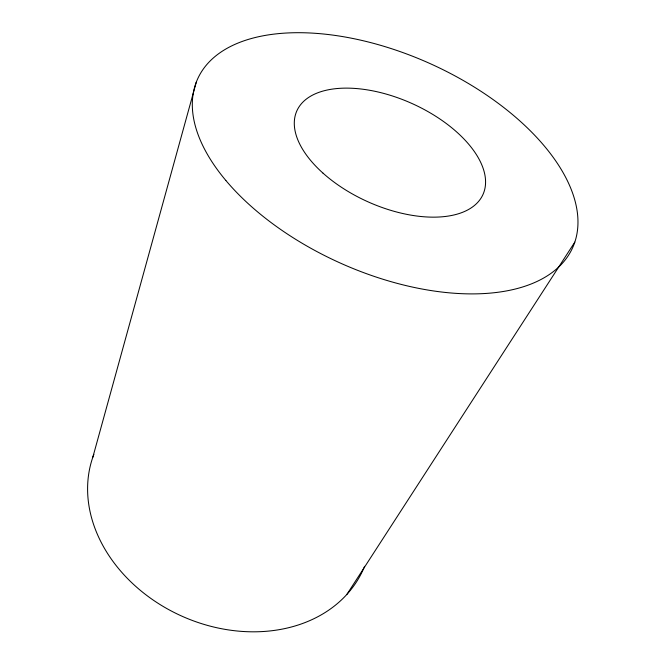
<?xml version="1.0" encoding="UTF-8"?>
<svg xmlns="http://www.w3.org/2000/svg" width="665" height="665" viewBox="0 0 665 665"><rect width="100%" height="100%" fill="white"/><g stroke="black" fill="none" stroke-linecap="round" stroke-linejoin="round"><path stroke-width="1" d="M92.826 457.229L196.3 82.144M346.906 594.369L574.809 242.126M364.578 566.322A146.516 116.832 24.2 0 1 186.749 618.25A146.516 116.832 24.2 0 1 93.873 454.345M225.842 180.456A205.61 109.368 24.2 0 0 558.891 266.84A205.61 109.368 24.2 0 0 370.696 42.602A205.61 109.368 24.2 0 0 225.842 180.456M323.032 173.166A102.028 53.857 24.2 0 0 482.574 195.352A102.028 53.857 24.2 0 0 364.187 89.409A102.028 53.857 24.2 0 0 323.032 173.166"/></g></svg>
